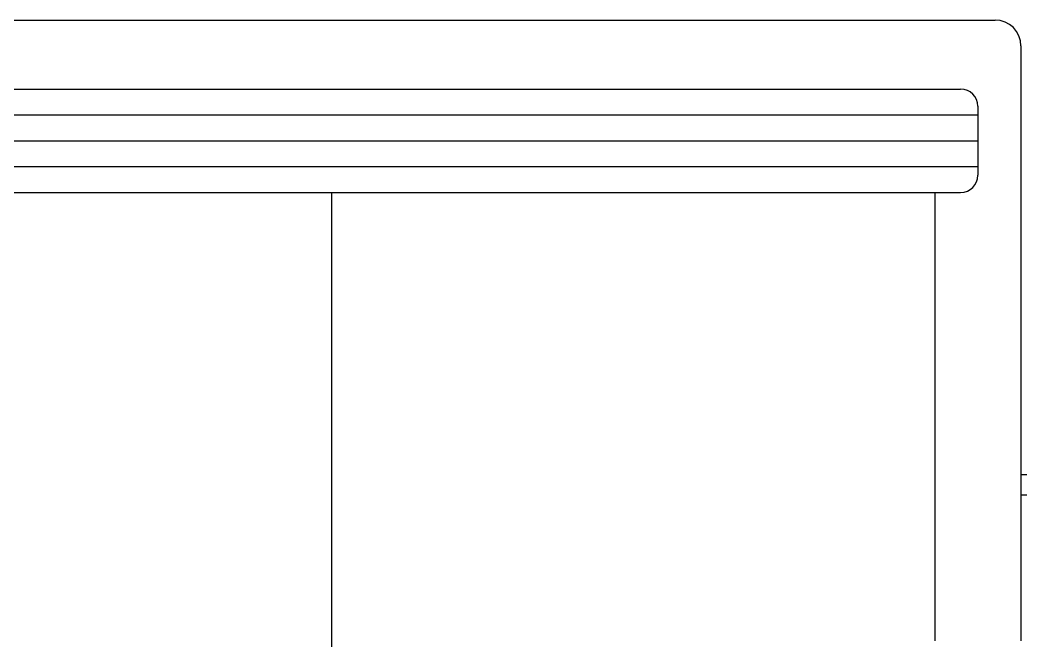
# Model space of a CAD drawing. Extents: x -42728 to 99010, y -18674 to 47645.
# Drawn here: x -35942 to -34947, y -9920 to -9303 of the extents above; entities that cross this region are included whole.
import ezdxf

# ---------------------------------------------------------------- set-up
doc = ezdxf.new("R2010")
doc.units = 0
doc.header["$LTSCALE"] = 100
doc.header["$MEASUREMENT"] = 0
doc.layers.get('0').update_dxf_attribs({"linetype": 'CONTINUOUS'})
doc.layers.add('家具', color=223, linetype='CONTINUOUS')

# ---------------------------------------------------------------- blocks, each defined once
blk = doc.blocks.new('A$C78C3025F')
at = {"layer": '家具', "color": 3}
for p, q in [((841.36, 4073.42), (2161.36, 4073.42)), ((2187.07, 4047.7), (2187.07, 3456.27)), ((875.65, 4004.85), (2127.07, 4004.85)), ((2144.22, 3987.7), (2144.22, 3919.13)), ((858.5, 3979.13), (2144.22, 3979.13)), ((858.5, 3953.42), (2144.22, 3953.42)), ((858.5, 3927.7), (2144.22, 3927.7)), ((875.65, 3901.99), (2127.07, 3901.99)), ((1501.36, 3901.99), (1501.36, 3413.42)), ((1501.36, 3901.99), (1501.36, 3413.42)), ((2101.36, 3901.99), (2101.36, 3456.27))]:
    blk.add_line(p, q, dxfattribs=at)
at = {"layer": '家具', "color": 3, "linetype": 'ByBlock'}
for p, q in [((2187.07, 3621.66), (2788.18, 3621.66)), ((2187.07, 3601.66), (2768.18, 3601.66))]:
    blk.add_line(p, q, dxfattribs=at)
at = {"layer": '家具', "color": 3}
for centre, radius, start, end in [((2161.36, 4047.7), 25.71, 0, 90), ((2127.07, 3987.7), 17.14, 0, 90), ((2127.07, 3919.13), 17.14, 270, 0)]:
    blk.add_arc(centre, radius, start, end, dxfattribs=at)

msp = doc.modelspace()

# ---------------------------------------------------------------- block references
msp.add_blockref('A$C78C3025F', (-37133.59645, -13376.77061))

doc.saveas('drawing.dxf')
